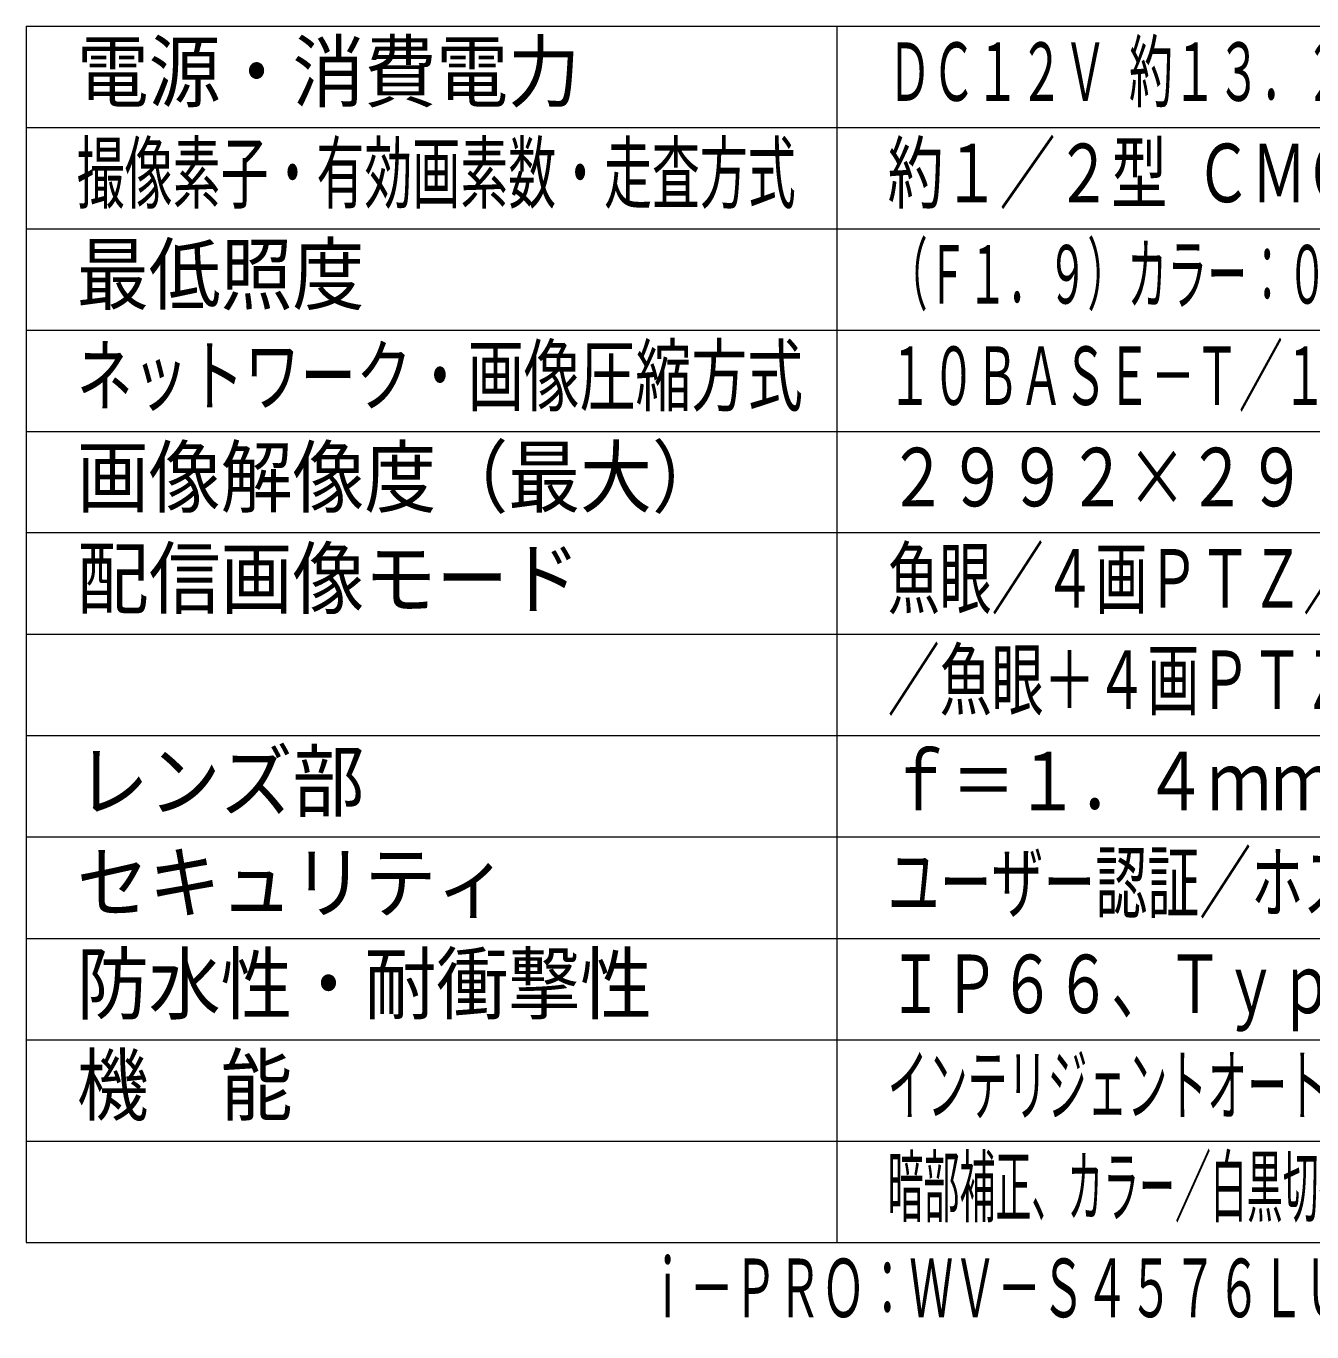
# Model space of a CAD drawing. Units: millimetres on the paper. Extents: x -62 to 64, y -59 to 59.
# Drawn here: x -62.5 to 0.9, y -59 to 5.4 of the extents above; entities that cross this region are included whole.
import ezdxf
from ezdxf.enums import TextEntityAlignment as Align

# ---------------------------------------------------------------- set-up
doc = ezdxf.new("R2010")
doc.units = ezdxf.units.MM
doc.layers.add('0-0_MOJI1', color=7, linetype='Continuous', lineweight=9)
doc.layers.add('0-5_WAKU', color=4, linetype='Continuous', lineweight=9)
doc.layers.add('0-1_相当品', color=4, linetype='Continuous')
doc.styles.add('ＭＳ ゴシック', font='')
doc.styles.get('ＭＳ ゴシック').set_extended_font_data('MS Gothic')

msp = doc.modelspace()

# ---------------------------------------------------------------- linework, layer by layer
at = {"layer": '0-5_WAKU', "color": 3}
for p, q in [((-62.492, 5.404), (62.508, 5.404)), ((-62.492, 5.404), (-62.492, -54.596)), ((-22.492, -54.596), (-22.492, 5.404)), ((-62.492, -54.596), (62.508, -54.596))]:
    msp.add_line(p, q, dxfattribs=at)
at = {"layer": '0-5_WAKU'}
for p, q in [((-62.492, 0.404), (62.508, 0.404)), ((-62.492, -4.596), (62.508, -4.596)), ((-62.492, -9.596), (62.508, -9.596)), ((-62.492, -14.596), (62.508, -14.596)), ((62.508, -19.596), (-62.492, -19.596)), ((-62.492, -24.596), (62.508, -24.596)), ((-62.492, -29.596), (62.508, -29.596)), ((-62.492, -34.596), (62.508, -34.596)), ((-62.492, -39.596), (62.508, -39.596)), ((-62.492, -44.596), (62.508, -44.596)), ((-62.492, -49.596), (62.508, -49.596))]:
    msp.add_line(p, q, dxfattribs=at)

# ---------------------------------------------------------------- texts
at = {"layer": '0-0_MOJI1', "style": 'ＭＳ ゴシック'}
for s, height, width, p in [('電源・消費電力', 2.889, 0.9, (-59.992, 0.849)), ('ＤＣ１２Ｖ 約１３．２Ｗ、ＰｏＥ（ＩＥＥＥ８０２．３ａｆ準拠）約１２．９５Ｗ', 2.886, 0.55, (-19.992, 0.849)), ('撮像素子・有効画素数・走査方式', 2.889, 0.6, (-59.992, -4.151)), ('約１／２型 ＣＭＯＳセンサー・約１２４０万画素・プログレッシブ', 2.889, 0.7, (-19.992, -4.151)), ('最低照度', 2.889, 0.9, (-59.992, -9.151)), ('（Ｆ１．９）カラー：０．０２ｌｘ、白黒：０．００３ｌｘ／０ｌｘ（ＩＲ ＬＥＤ点灯時）', 2.889, 0.5, (-19.992, -9.151)), ('ネットワーク・画像圧縮方式', 2.886, 0.7, (-59.992, -14.151)), ('１０ＢＡＳＥ－Ｔ／１００ＢＡＳＥ－ＴＸ・Ｈ．２６５、Ｈ．２６４、ＪＰＥＧ', 2.886, 0.55, (-19.992, -14.151)), ('画像解像度（最大）', 2.889, 0.9, (-59.992, -19.151)), ('２９９２×２９９２（３０ｆｐｓ）', 2.886, 0.75, (-19.992, -19.151)), ('魚眼／４画ＰＴＺ／１画ＰＴＺ／ダブルパノラマ／魚眼＋ダブルパノラマ', 2.889, 0.65, (-19.992, -24.151)), ('配信画像モード', 2.889, 0.9, (-59.992, -24.151)), ('／魚眼＋４画ＰＴＺ／４ストリーム／パノラマ／魚眼＋パノラマ', 2.889, 0.65, (-19.992, -29.151)), ('レンズ部', 2.889, 0.9, (-59.992, -34.151)), ('ｆ＝１．４ｍｍ、画角\u3000水平：１８３°、垂直：１８３°', 2.889, 0.8, (-19.992, -34.151)), ('セキュリティ', 2.889, 0.9, (-59.992, -39.151)), ('ユーザー認証／ホスト認証／ＨＴＴＰＳ／動画ファイルの改ざん検出', 2.889, 0.65, (-19.992, -39.151)), ('防水性・耐衝撃性', 2.889, 0.9, (-59.992, -44.151)), ('ＩＰ６６、Ｔｙｐｅ４Ｘ、ＮＥＭＡ４Ｘ準拠・５０Ｊ／ＩＫ１０', 2.886, 0.7, (-19.992, -44.151)), ('機\u3000能', 2.889, 0.9, (-59.992, -49.151)), ('インテリジェントオート、スーパーダイナミック、スマートコーディング、逆光／強光補正、', 2.889, 0.5, (-19.992, -49.151)), ('暗部補正、カラー／白黒切換、動作検知、妨害検知、音検知、ＡＩアプリ搭載可能、ＳＤスロット', 2.886, 0.45, (-19.992, -54.151))]:
    msp.add_text(s, height=height, dxfattribs=dict(at, width=width)).set_placement(p, align=Align.BOTTOM_LEFT)
at = {"layer": '0-1_相当品', "style": 'ＭＳ ゴシック', "width": 0.55}
msp.add_text('ｉ－ＰＲＯ：ＷＶ－Ｓ４５７６ＬＵＸ＋ＷＶ－ＱＳＲ５０１－ＷＵＸ＋ＷＶ－ＱＣＬ５０１ＷＵＸ', height=2.889, dxfattribs=at).set_placement((-31.932, -59.151), align=Align.BOTTOM_LEFT)

doc.saveas('drawing.dxf')
